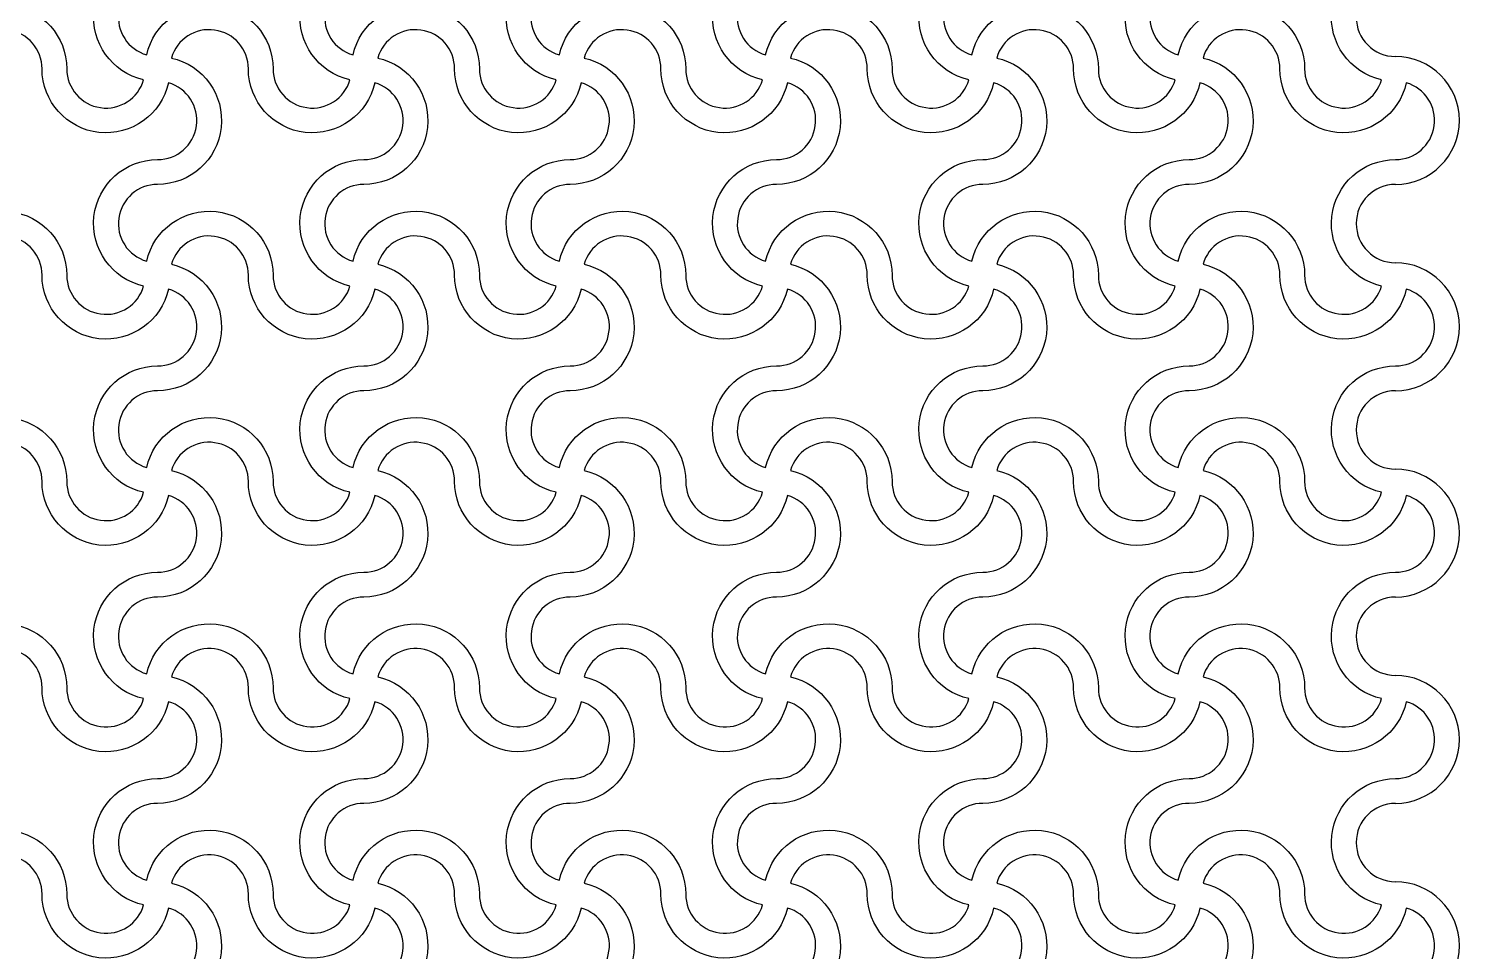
# Model space of a CAD drawing. Header units: millimetres. Extents: x 24 to 345, y 12 to 201.
# Drawn here: x 76.145 to 78.919, y 33.383 to 35.172 of the extents above; entities that cross this region are included whole.
import ezdxf

# ---------------------------------------------------------------- set-up
doc = ezdxf.new("R2010")
doc.units = ezdxf.units.MM
doc.header["$MEASUREMENT"] = 0
doc.layers.add('5th metal (rf+ground)', color=240, linetype='Continuous')

msp = doc.modelspace()

# ---------------------------------------------------------------- linework, layer by layer
at = {"layer": '5th metal (rf+ground)'}
for points in [[(76.41633, 35.46724, -0.8959788), (76.1713, 35.49421, 0.8687853), (76.02227, 35.51524, -0.8959788), (75.9953, 35.27021, 0.8687853), (75.97427, 35.12118, -0.8959788), (76.2193, 35.09421, 0.8687853), (76.36833, 35.07318, -0.8959788), (76.3953, 35.31821, 0.8687853)], [(76.41633, 35.46724, -0.8959788), (76.1713, 35.49421, 0.8687853), (76.02227, 35.51524, -0.8959788), (75.9953, 35.27021, 0.8687853), (75.97427, 35.12118, -0.8959788), (76.2193, 35.09421, 0.8687853), (76.36833, 35.07318, -0.8959788), (76.3953, 35.31821, 0.8687853)], [(76.41633, 35.46724, -0.8959788), (76.1713, 35.49421, 0.8687853), (76.02227, 35.51524, -0.8959788), (75.9953, 35.27021, 0.8687853), (75.97427, 35.12118, -0.8959788), (76.2193, 35.09421, 0.8687853), (76.36833, 35.07318, -0.8959788), (76.3953, 35.31821, 0.8687853)], [(76.41633, 35.46724, -0.8959788), (76.1713, 35.49421, 0.8687853), (76.02227, 35.51524, -0.8959788), (75.9953, 35.27021, 0.8687853), (75.97427, 35.12118, -0.8959788), (76.2193, 35.09421, 0.8687853), (76.36833, 35.07318, -0.8959788), (76.3953, 35.31821, 0.8687853)], [(76.81633, 35.46724, -0.8959788), (76.5713, 35.49421, 0.8687853), (76.42227, 35.51524, -0.8959788), (76.3953, 35.27021, 0.8687853), (76.37427, 35.12118, -0.8959788), (76.6193, 35.09421, 0.8687853), (76.76833, 35.07318, -0.8959788), (76.7953, 35.31821, 0.8687853)], [(76.81633, 35.46724, -0.8959788), (76.5713, 35.49421, 0.8687853), (76.42227, 35.51524, -0.8959788), (76.3953, 35.27021, 0.8687853), (76.37427, 35.12118, -0.8959788), (76.6193, 35.09421, 0.8687853), (76.76833, 35.07318, -0.8959788), (76.7953, 35.31821, 0.8687853)], [(76.81633, 35.46724, -0.8959788), (76.5713, 35.49421, 0.8687853), (76.42227, 35.51524, -0.8959788), (76.3953, 35.27021, 0.8687853), (76.37427, 35.12118, -0.8959788), (76.6193, 35.09421, 0.8687853), (76.76833, 35.07318, -0.8959788), (76.7953, 35.31821, 0.8687853)], [(76.81633, 35.46724, -0.8959788), (76.5713, 35.49421, 0.8687853), (76.42227, 35.51524, -0.8959788), (76.3953, 35.27021, 0.8687853), (76.37427, 35.12118, -0.8959788), (76.6193, 35.09421, 0.8687853), (76.76833, 35.07318, -0.8959788), (76.7953, 35.31821, 0.8687853)], [(77.21633, 35.46724, -0.8959788), (76.9713, 35.49421, 0.8687853), (76.82227, 35.51524, -0.8959788), (76.7953, 35.27021, 0.8687853), (76.77427, 35.12118, -0.8959788), (77.0193, 35.09421, 0.8687853), (77.16833, 35.07318, -0.8959788), (77.1953, 35.31821, 0.8687853)], [(77.21633, 35.46724, -0.8959788), (76.9713, 35.49421, 0.8687853), (76.82227, 35.51524, -0.8959788), (76.7953, 35.27021, 0.8687853), (76.77427, 35.12118, -0.8959788), (77.0193, 35.09421, 0.8687853), (77.16833, 35.07318, -0.8959788), (77.1953, 35.31821, 0.8687853)], [(77.21633, 35.46724, -0.8959788), (76.9713, 35.49421, 0.8687853), (76.82227, 35.51524, -0.8959788), (76.7953, 35.27021, 0.8687853), (76.77427, 35.12118, -0.8959788), (77.0193, 35.09421, 0.8687853), (77.16833, 35.07318, -0.8959788), (77.1953, 35.31821, 0.8687853)], [(77.21633, 35.46724, -0.8959788), (76.9713, 35.49421, 0.8687853), (76.82227, 35.51524, -0.8959788), (76.7953, 35.27021, 0.8687853), (76.77427, 35.12118, -0.8959788), (77.0193, 35.09421, 0.8687853), (77.16833, 35.07318, -0.8959788), (77.1953, 35.31821, 0.8687853)], [(77.61633, 35.46724, -0.8959788), (77.3713, 35.49421, 0.8687853), (77.22227, 35.51524, -0.8959788), (77.1953, 35.27021, 0.8687853), (77.17427, 35.12118, -0.8959788), (77.4193, 35.09421, 0.8687853), (77.56833, 35.07318, -0.8959788), (77.5953, 35.31821, 0.8687853)], [(77.61633, 35.46724, -0.8959788), (77.3713, 35.49421, 0.8687853), (77.22227, 35.51524, -0.8959788), (77.1953, 35.27021, 0.8687853), (77.17427, 35.12118, -0.8959788), (77.4193, 35.09421, 0.8687853), (77.56833, 35.07318, -0.8959788), (77.5953, 35.31821, 0.8687853)], [(77.61633, 35.46724, -0.8959788), (77.3713, 35.49421, 0.8687853), (77.22227, 35.51524, -0.8959788), (77.1953, 35.27021, 0.8687853), (77.17427, 35.12118, -0.8959788), (77.4193, 35.09421, 0.8687853), (77.56833, 35.07318, -0.8959788), (77.5953, 35.31821, 0.8687853)], [(77.61633, 35.46724, -0.8959788), (77.3713, 35.49421, 0.8687853), (77.22227, 35.51524, -0.8959788), (77.1953, 35.27021, 0.8687853), (77.17427, 35.12118, -0.8959788), (77.4193, 35.09421, 0.8687853), (77.56833, 35.07318, -0.8959788), (77.5953, 35.31821, 0.8687853)], [(78.01633, 35.46724, -0.8959788), (77.7713, 35.49421, 0.8687853), (77.62227, 35.51524, -0.8959788), (77.5953, 35.27021, 0.8687853), (77.57427, 35.12118, -0.8959788), (77.8193, 35.09421, 0.8687853), (77.96833, 35.07318, -0.8959788), (77.9953, 35.31821, 0.8687853)], [(78.01633, 35.46724, -0.8959788), (77.7713, 35.49421, 0.8687853), (77.62227, 35.51524, -0.8959788), (77.5953, 35.27021, 0.8687853), (77.57427, 35.12118, -0.8959788), (77.8193, 35.09421, 0.8687853), (77.96833, 35.07318, -0.8959788), (77.9953, 35.31821, 0.8687853)], [(78.01633, 35.46724, -0.8959788), (77.7713, 35.49421, 0.8687853), (77.62227, 35.51524, -0.8959788), (77.5953, 35.27021, 0.8687853), (77.57427, 35.12118, -0.8959788), (77.8193, 35.09421, 0.8687853), (77.96833, 35.07318, -0.8959788), (77.9953, 35.31821, 0.8687853)], [(78.01633, 35.46724, -0.8959788), (77.7713, 35.49421, 0.8687853), (77.62227, 35.51524, -0.8959788), (77.5953, 35.27021, 0.8687853), (77.57427, 35.12118, -0.8959788), (77.8193, 35.09421, 0.8687853), (77.96833, 35.07318, -0.8959788), (77.9953, 35.31821, 0.8687853)], [(78.41633, 35.46724, -0.8959788), (78.1713, 35.49421, 0.8687853), (78.02227, 35.51524, -0.8959788), (77.9953, 35.27021, 0.8687853), (77.97427, 35.12118, -0.8959788), (78.2193, 35.09421, 0.8687853), (78.36833, 35.07318, -0.8959788), (78.3953, 35.31821, 0.8687853)], [(78.41633, 35.46724, -0.8959788), (78.1713, 35.49421, 0.8687853), (78.02227, 35.51524, -0.8959788), (77.9953, 35.27021, 0.8687853), (77.97427, 35.12118, -0.8959788), (78.2193, 35.09421, 0.8687853), (78.36833, 35.07318, -0.8959788), (78.3953, 35.31821, 0.8687853)], [(78.41633, 35.46724, -0.8959788), (78.1713, 35.49421, 0.8687853), (78.02227, 35.51524, -0.8959788), (77.9953, 35.27021, 0.8687853), (77.97427, 35.12118, -0.8959788), (78.2193, 35.09421, 0.8687853), (78.36833, 35.07318, -0.8959788), (78.3953, 35.31821, 0.8687853)], [(78.41633, 35.46724, -0.8959788), (78.1713, 35.49421, 0.8687853), (78.02227, 35.51524, -0.8959788), (77.9953, 35.27021, 0.8687853), (77.97427, 35.12118, -0.8959788), (78.2193, 35.09421, 0.8687853), (78.36833, 35.07318, -0.8959788), (78.3953, 35.31821, 0.8687853)], [(78.81633, 35.46724, -0.8959788), (78.5713, 35.49421, 0.8687853), (78.42227, 35.51524, -0.8959788), (78.3953, 35.27021, 0.8687853), (78.37427, 35.12118, -0.8959788), (78.6193, 35.09421, 0.8687853), (78.76833, 35.07318, -0.8959788), (78.7953, 35.31821, 0.8687853)], [(78.81633, 35.46724, -0.8959788), (78.5713, 35.49421, 0.8687853), (78.42227, 35.51524, -0.8959788), (78.3953, 35.27021, 0.8687853), (78.37427, 35.12118, -0.8959788), (78.6193, 35.09421, 0.8687853), (78.76833, 35.07318, -0.8959788), (78.7953, 35.31821, 0.8687853)], [(78.81633, 35.46724, -0.8959788), (78.5713, 35.49421, 0.8687853), (78.42227, 35.51524, -0.8959788), (78.3953, 35.27021, 0.8687853), (78.37427, 35.12118, -0.8959788), (78.6193, 35.09421, 0.8687853), (78.76833, 35.07318, -0.8959788), (78.7953, 35.31821, 0.8687853)], [(78.81633, 35.46724, -0.8959788), (78.5713, 35.49421, 0.8687853), (78.42227, 35.51524, -0.8959788), (78.3953, 35.27021, 0.8687853), (78.37427, 35.12118, -0.8959788), (78.6193, 35.09421, 0.8687853), (78.76833, 35.07318, -0.8959788), (78.7953, 35.31821, 0.8687853)], [(76.41633, 35.06724, -0.8959788), (76.1713, 35.09421, 0.8687853), (76.02227, 35.11524, -0.8959788), (75.9953, 34.87021, 0.8687853), (75.97427, 34.72118, -0.8959788), (76.2193, 34.69421, 0.8687853), (76.36833, 34.67318, -0.8959788), (76.3953, 34.91821, 0.8687853)], [(76.41633, 35.06724, -0.8959788), (76.1713, 35.09421, 0.8687853), (76.02227, 35.11524, -0.8959788), (75.9953, 34.87021, 0.8687853), (75.97427, 34.72118, -0.8959788), (76.2193, 34.69421, 0.8687853), (76.36833, 34.67318, -0.8959788), (76.3953, 34.91821, 0.8687853)], [(76.41633, 35.06724, -0.8959788), (76.1713, 35.09421, 0.8687853), (76.02227, 35.11524, -0.8959788), (75.9953, 34.87021, 0.8687853), (75.97427, 34.72118, -0.8959788), (76.2193, 34.69421, 0.8687853), (76.36833, 34.67318, -0.8959788), (76.3953, 34.91821, 0.8687853)], [(76.41633, 35.06724, -0.8959788), (76.1713, 35.09421, 0.8687853), (76.02227, 35.11524, -0.8959788), (75.9953, 34.87021, 0.8687853), (75.97427, 34.72118, -0.8959788), (76.2193, 34.69421, 0.8687853), (76.36833, 34.67318, -0.8959788), (76.3953, 34.91821, 0.8687853)], [(76.81633, 35.06724, -0.8959788), (76.5713, 35.09421, 0.8687853), (76.42227, 35.11524, -0.8959788), (76.3953, 34.87021, 0.8687853), (76.37427, 34.72118, -0.8959788), (76.6193, 34.69421, 0.8687853), (76.76833, 34.67318, -0.8959788), (76.7953, 34.91821, 0.8687853)], [(76.81633, 35.06724, -0.8959788), (76.5713, 35.09421, 0.8687853), (76.42227, 35.11524, -0.8959788), (76.3953, 34.87021, 0.8687853), (76.37427, 34.72118, -0.8959788), (76.6193, 34.69421, 0.8687853), (76.76833, 34.67318, -0.8959788), (76.7953, 34.91821, 0.8687853)], [(76.81633, 35.06724, -0.8959788), (76.5713, 35.09421, 0.8687853), (76.42227, 35.11524, -0.8959788), (76.3953, 34.87021, 0.8687853), (76.37427, 34.72118, -0.8959788), (76.6193, 34.69421, 0.8687853), (76.76833, 34.67318, -0.8959788), (76.7953, 34.91821, 0.8687853)], [(76.81633, 35.06724, -0.8959788), (76.5713, 35.09421, 0.8687853), (76.42227, 35.11524, -0.8959788), (76.3953, 34.87021, 0.8687853), (76.37427, 34.72118, -0.8959788), (76.6193, 34.69421, 0.8687853), (76.76833, 34.67318, -0.8959788), (76.7953, 34.91821, 0.8687853)], [(77.21633, 35.06724, -0.8959788), (76.9713, 35.09421, 0.8687853), (76.82227, 35.11524, -0.8959788), (76.7953, 34.87021, 0.8687853), (76.77427, 34.72118, -0.8959788), (77.0193, 34.69421, 0.8687853), (77.16833, 34.67318, -0.8959788), (77.1953, 34.91821, 0.8687853)], [(77.21633, 35.06724, -0.8959788), (76.9713, 35.09421, 0.8687853), (76.82227, 35.11524, -0.8959788), (76.7953, 34.87021, 0.8687853), (76.77427, 34.72118, -0.8959788), (77.0193, 34.69421, 0.8687853), (77.16833, 34.67318, -0.8959788), (77.1953, 34.91821, 0.8687853)], [(77.21633, 35.06724, -0.8959788), (76.9713, 35.09421, 0.8687853), (76.82227, 35.11524, -0.8959788), (76.7953, 34.87021, 0.8687853), (76.77427, 34.72118, -0.8959788), (77.0193, 34.69421, 0.8687853), (77.16833, 34.67318, -0.8959788), (77.1953, 34.91821, 0.8687853)], [(77.21633, 35.06724, -0.8959788), (76.9713, 35.09421, 0.8687853), (76.82227, 35.11524, -0.8959788), (76.7953, 34.87021, 0.8687853), (76.77427, 34.72118, -0.8959788), (77.0193, 34.69421, 0.8687853), (77.16833, 34.67318, -0.8959788), (77.1953, 34.91821, 0.8687853)], [(77.61633, 35.06724, -0.8959788), (77.3713, 35.09421, 0.8687853), (77.22227, 35.11524, -0.8959788), (77.1953, 34.87021, 0.8687853), (77.17427, 34.72118, -0.8959788), (77.4193, 34.69421, 0.8687853), (77.56833, 34.67318, -0.8959788), (77.5953, 34.91821, 0.8687853)], [(77.61633, 35.06724, -0.8959788), (77.3713, 35.09421, 0.8687853), (77.22227, 35.11524, -0.8959788), (77.1953, 34.87021, 0.8687853), (77.17427, 34.72118, -0.8959788), (77.4193, 34.69421, 0.8687853), (77.56833, 34.67318, -0.8959788), (77.5953, 34.91821, 0.8687853)], [(77.61633, 35.06724, -0.8959788), (77.3713, 35.09421, 0.8687853), (77.22227, 35.11524, -0.8959788), (77.1953, 34.87021, 0.8687853), (77.17427, 34.72118, -0.8959788), (77.4193, 34.69421, 0.8687853), (77.56833, 34.67318, -0.8959788), (77.5953, 34.91821, 0.8687853)], [(77.61633, 35.06724, -0.8959788), (77.3713, 35.09421, 0.8687853), (77.22227, 35.11524, -0.8959788), (77.1953, 34.87021, 0.8687853), (77.17427, 34.72118, -0.8959788), (77.4193, 34.69421, 0.8687853), (77.56833, 34.67318, -0.8959788), (77.5953, 34.91821, 0.8687853)], [(78.01633, 35.06724, -0.8959788), (77.7713, 35.09421, 0.8687853), (77.62227, 35.11524, -0.8959788), (77.5953, 34.87021, 0.8687853), (77.57427, 34.72118, -0.8959788), (77.8193, 34.69421, 0.8687853), (77.96833, 34.67318, -0.8959788), (77.9953, 34.91821, 0.8687853)], [(78.01633, 35.06724, -0.8959788), (77.7713, 35.09421, 0.8687853), (77.62227, 35.11524, -0.8959788), (77.5953, 34.87021, 0.8687853), (77.57427, 34.72118, -0.8959788), (77.8193, 34.69421, 0.8687853), (77.96833, 34.67318, -0.8959788), (77.9953, 34.91821, 0.8687853)], [(78.01633, 35.06724, -0.8959788), (77.7713, 35.09421, 0.8687853), (77.62227, 35.11524, -0.8959788), (77.5953, 34.87021, 0.8687853), (77.57427, 34.72118, -0.8959788), (77.8193, 34.69421, 0.8687853), (77.96833, 34.67318, -0.8959788), (77.9953, 34.91821, 0.8687853)], [(78.01633, 35.06724, -0.8959788), (77.7713, 35.09421, 0.8687853), (77.62227, 35.11524, -0.8959788), (77.5953, 34.87021, 0.8687853), (77.57427, 34.72118, -0.8959788), (77.8193, 34.69421, 0.8687853), (77.96833, 34.67318, -0.8959788), (77.9953, 34.91821, 0.8687853)], [(78.41633, 35.06724, -0.8959788), (78.1713, 35.09421, 0.8687853), (78.02227, 35.11524, -0.8959788), (77.9953, 34.87021, 0.8687853), (77.97427, 34.72118, -0.8959788), (78.2193, 34.69421, 0.8687853), (78.36833, 34.67318, -0.8959788), (78.3953, 34.91821, 0.8687853)], [(78.41633, 35.06724, -0.8959788), (78.1713, 35.09421, 0.8687853), (78.02227, 35.11524, -0.8959788), (77.9953, 34.87021, 0.8687853), (77.97427, 34.72118, -0.8959788), (78.2193, 34.69421, 0.8687853), (78.36833, 34.67318, -0.8959788), (78.3953, 34.91821, 0.8687853)], [(78.41633, 35.06724, -0.8959788), (78.1713, 35.09421, 0.8687853), (78.02227, 35.11524, -0.8959788), (77.9953, 34.87021, 0.8687853), (77.97427, 34.72118, -0.8959788), (78.2193, 34.69421, 0.8687853), (78.36833, 34.67318, -0.8959788), (78.3953, 34.91821, 0.8687853)], [(78.41633, 35.06724, -0.8959788), (78.1713, 35.09421, 0.8687853), (78.02227, 35.11524, -0.8959788), (77.9953, 34.87021, 0.8687853), (77.97427, 34.72118, -0.8959788), (78.2193, 34.69421, 0.8687853), (78.36833, 34.67318, -0.8959788), (78.3953, 34.91821, 0.8687853)], [(78.81633, 35.06724, -0.8959788), (78.5713, 35.09421, 0.8687853), (78.42227, 35.11524, -0.8959788), (78.3953, 34.87021, 0.8687853), (78.37427, 34.72118, -0.8959788), (78.6193, 34.69421, 0.8687853), (78.76833, 34.67318, -0.8959788), (78.7953, 34.91821, 0.8687853)], [(78.81633, 35.06724, -0.8959788), (78.5713, 35.09421, 0.8687853), (78.42227, 35.11524, -0.8959788), (78.3953, 34.87021, 0.8687853), (78.37427, 34.72118, -0.8959788), (78.6193, 34.69421, 0.8687853), (78.76833, 34.67318, -0.8959788), (78.7953, 34.91821, 0.8687853)], [(78.81633, 35.06724, -0.8959788), (78.5713, 35.09421, 0.8687853), (78.42227, 35.11524, -0.8959788), (78.3953, 34.87021, 0.8687853), (78.37427, 34.72118, -0.8959788), (78.6193, 34.69421, 0.8687853), (78.76833, 34.67318, -0.8959788), (78.7953, 34.91821, 0.8687853)], [(78.81633, 35.06724, -0.8959788), (78.5713, 35.09421, 0.8687853), (78.42227, 35.11524, -0.8959788), (78.3953, 34.87021, 0.8687853), (78.37427, 34.72118, -0.8959788), (78.6193, 34.69421, 0.8687853), (78.76833, 34.67318, -0.8959788), (78.7953, 34.91821, 0.8687853)], [(76.41633, 34.66724, -0.8959788), (76.1713, 34.69421, 0.8687853), (76.02227, 34.71524, -0.8959788), (75.9953, 34.47021, 0.8687853), (75.97427, 34.32118, -0.8959788), (76.2193, 34.29421, 0.8687853), (76.36833, 34.27318, -0.8959788), (76.3953, 34.51821, 0.8687853)], [(76.41633, 34.66724, -0.8959788), (76.1713, 34.69421, 0.8687853), (76.02227, 34.71524, -0.8959788), (75.9953, 34.47021, 0.8687853), (75.97427, 34.32118, -0.8959788), (76.2193, 34.29421, 0.8687853), (76.36833, 34.27318, -0.8959788), (76.3953, 34.51821, 0.8687853)], [(76.41633, 34.66724, -0.8959788), (76.1713, 34.69421, 0.8687853), (76.02227, 34.71524, -0.8959788), (75.9953, 34.47021, 0.8687853), (75.97427, 34.32118, -0.8959788), (76.2193, 34.29421, 0.8687853), (76.36833, 34.27318, -0.8959788), (76.3953, 34.51821, 0.8687853)], [(76.41633, 34.66724, -0.8959788), (76.1713, 34.69421, 0.8687853), (76.02227, 34.71524, -0.8959788), (75.9953, 34.47021, 0.8687853), (75.97427, 34.32118, -0.8959788), (76.2193, 34.29421, 0.8687853), (76.36833, 34.27318, -0.8959788), (76.3953, 34.51821, 0.8687853)], [(76.81633, 34.66724, -0.8959788), (76.5713, 34.69421, 0.8687853), (76.42227, 34.71524, -0.8959788), (76.3953, 34.47021, 0.8687853), (76.37427, 34.32118, -0.8959788), (76.6193, 34.29421, 0.8687853), (76.76833, 34.27318, -0.8959788), (76.7953, 34.51821, 0.8687853)], [(76.81633, 34.66724, -0.8959788), (76.5713, 34.69421, 0.8687853), (76.42227, 34.71524, -0.8959788), (76.3953, 34.47021, 0.8687853), (76.37427, 34.32118, -0.8959788), (76.6193, 34.29421, 0.8687853), (76.76833, 34.27318, -0.8959788), (76.7953, 34.51821, 0.8687853)], [(76.81633, 34.66724, -0.8959788), (76.5713, 34.69421, 0.8687853), (76.42227, 34.71524, -0.8959788), (76.3953, 34.47021, 0.8687853), (76.37427, 34.32118, -0.8959788), (76.6193, 34.29421, 0.8687853), (76.76833, 34.27318, -0.8959788), (76.7953, 34.51821, 0.8687853)], [(76.81633, 34.66724, -0.8959788), (76.5713, 34.69421, 0.8687853), (76.42227, 34.71524, -0.8959788), (76.3953, 34.47021, 0.8687853), (76.37427, 34.32118, -0.8959788), (76.6193, 34.29421, 0.8687853), (76.76833, 34.27318, -0.8959788), (76.7953, 34.51821, 0.8687853)], [(77.21633, 34.66724, -0.8959788), (76.9713, 34.69421, 0.8687853), (76.82227, 34.71524, -0.8959788), (76.7953, 34.47021, 0.8687853), (76.77427, 34.32118, -0.8959788), (77.0193, 34.29421, 0.8687853), (77.16833, 34.27318, -0.8959788), (77.1953, 34.51821, 0.8687853)], [(77.21633, 34.66724, -0.8959788), (76.9713, 34.69421, 0.8687853), (76.82227, 34.71524, -0.8959788), (76.7953, 34.47021, 0.8687853), (76.77427, 34.32118, -0.8959788), (77.0193, 34.29421, 0.8687853), (77.16833, 34.27318, -0.8959788), (77.1953, 34.51821, 0.8687853)], [(77.21633, 34.66724, -0.8959788), (76.9713, 34.69421, 0.8687853), (76.82227, 34.71524, -0.8959788), (76.7953, 34.47021, 0.8687853), (76.77427, 34.32118, -0.8959788), (77.0193, 34.29421, 0.8687853), (77.16833, 34.27318, -0.8959788), (77.1953, 34.51821, 0.8687853)], [(77.21633, 34.66724, -0.8959788), (76.9713, 34.69421, 0.8687853), (76.82227, 34.71524, -0.8959788), (76.7953, 34.47021, 0.8687853), (76.77427, 34.32118, -0.8959788), (77.0193, 34.29421, 0.8687853), (77.16833, 34.27318, -0.8959788), (77.1953, 34.51821, 0.8687853)], [(77.61633, 34.66724, -0.8959788), (77.3713, 34.69421, 0.8687853), (77.22227, 34.71524, -0.8959788), (77.1953, 34.47021, 0.8687853), (77.17427, 34.32118, -0.8959788), (77.4193, 34.29421, 0.8687853), (77.56833, 34.27318, -0.8959788), (77.5953, 34.51821, 0.8687853)], [(77.61633, 34.66724, -0.8959788), (77.3713, 34.69421, 0.8687853), (77.22227, 34.71524, -0.8959788), (77.1953, 34.47021, 0.8687853), (77.17427, 34.32118, -0.8959788), (77.4193, 34.29421, 0.8687853), (77.56833, 34.27318, -0.8959788), (77.5953, 34.51821, 0.8687853)], [(77.61633, 34.66724, -0.8959788), (77.3713, 34.69421, 0.8687853), (77.22227, 34.71524, -0.8959788), (77.1953, 34.47021, 0.8687853), (77.17427, 34.32118, -0.8959788), (77.4193, 34.29421, 0.8687853), (77.56833, 34.27318, -0.8959788), (77.5953, 34.51821, 0.8687853)], [(77.61633, 34.66724, -0.8959788), (77.3713, 34.69421, 0.8687853), (77.22227, 34.71524, -0.8959788), (77.1953, 34.47021, 0.8687853), (77.17427, 34.32118, -0.8959788), (77.4193, 34.29421, 0.8687853), (77.56833, 34.27318, -0.8959788), (77.5953, 34.51821, 0.8687853)], [(78.01633, 34.66724, -0.8959788), (77.7713, 34.69421, 0.8687853), (77.62227, 34.71524, -0.8959788), (77.5953, 34.47021, 0.8687853), (77.57427, 34.32118, -0.8959788), (77.8193, 34.29421, 0.8687853), (77.96833, 34.27318, -0.8959788), (77.9953, 34.51821, 0.8687853)], [(78.01633, 34.66724, -0.8959788), (77.7713, 34.69421, 0.8687853), (77.62227, 34.71524, -0.8959788), (77.5953, 34.47021, 0.8687853), (77.57427, 34.32118, -0.8959788), (77.8193, 34.29421, 0.8687853), (77.96833, 34.27318, -0.8959788), (77.9953, 34.51821, 0.8687853)], [(78.01633, 34.66724, -0.8959788), (77.7713, 34.69421, 0.8687853), (77.62227, 34.71524, -0.8959788), (77.5953, 34.47021, 0.8687853), (77.57427, 34.32118, -0.8959788), (77.8193, 34.29421, 0.8687853), (77.96833, 34.27318, -0.8959788), (77.9953, 34.51821, 0.8687853)], [(78.01633, 34.66724, -0.8959788), (77.7713, 34.69421, 0.8687853), (77.62227, 34.71524, -0.8959788), (77.5953, 34.47021, 0.8687853), (77.57427, 34.32118, -0.8959788), (77.8193, 34.29421, 0.8687853), (77.96833, 34.27318, -0.8959788), (77.9953, 34.51821, 0.8687853)], [(78.41633, 34.66724, -0.8959788), (78.1713, 34.69421, 0.8687853), (78.02227, 34.71524, -0.8959788), (77.9953, 34.47021, 0.8687853), (77.97427, 34.32118, -0.8959788), (78.2193, 34.29421, 0.8687853), (78.36833, 34.27318, -0.8959788), (78.3953, 34.51821, 0.8687853)], [(78.41633, 34.66724, -0.8959788), (78.1713, 34.69421, 0.8687853), (78.02227, 34.71524, -0.8959788), (77.9953, 34.47021, 0.8687853), (77.97427, 34.32118, -0.8959788), (78.2193, 34.29421, 0.8687853), (78.36833, 34.27318, -0.8959788), (78.3953, 34.51821, 0.8687853)], [(78.41633, 34.66724, -0.8959788), (78.1713, 34.69421, 0.8687853), (78.02227, 34.71524, -0.8959788), (77.9953, 34.47021, 0.8687853), (77.97427, 34.32118, -0.8959788), (78.2193, 34.29421, 0.8687853), (78.36833, 34.27318, -0.8959788), (78.3953, 34.51821, 0.8687853)], [(78.41633, 34.66724, -0.8959788), (78.1713, 34.69421, 0.8687853), (78.02227, 34.71524, -0.8959788), (77.9953, 34.47021, 0.8687853), (77.97427, 34.32118, -0.8959788), (78.2193, 34.29421, 0.8687853), (78.36833, 34.27318, -0.8959788), (78.3953, 34.51821, 0.8687853)], [(78.81633, 34.66724, -0.8959788), (78.5713, 34.69421, 0.8687853), (78.42227, 34.71524, -0.8959788), (78.3953, 34.47021, 0.8687853), (78.37427, 34.32118, -0.8959788), (78.6193, 34.29421, 0.8687853), (78.76833, 34.27318, -0.8959788), (78.7953, 34.51821, 0.8687853)], [(78.81633, 34.66724, -0.8959788), (78.5713, 34.69421, 0.8687853), (78.42227, 34.71524, -0.8959788), (78.3953, 34.47021, 0.8687853), (78.37427, 34.32118, -0.8959788), (78.6193, 34.29421, 0.8687853), (78.76833, 34.27318, -0.8959788), (78.7953, 34.51821, 0.8687853)], [(78.81633, 34.66724, -0.8959788), (78.5713, 34.69421, 0.8687853), (78.42227, 34.71524, -0.8959788), (78.3953, 34.47021, 0.8687853), (78.37427, 34.32118, -0.8959788), (78.6193, 34.29421, 0.8687853), (78.76833, 34.27318, -0.8959788), (78.7953, 34.51821, 0.8687853)], [(78.81633, 34.66724, -0.8959788), (78.5713, 34.69421, 0.8687853), (78.42227, 34.71524, -0.8959788), (78.3953, 34.47021, 0.8687853), (78.37427, 34.32118, -0.8959788), (78.6193, 34.29421, 0.8687853), (78.76833, 34.27318, -0.8959788), (78.7953, 34.51821, 0.8687853)], [(76.41633, 34.26724, -0.8959788), (76.1713, 34.29421, 0.8687853), (76.02227, 34.31524, -0.8959788), (75.9953, 34.07021, 0.8687853), (75.97427, 33.92118, -0.8959788), (76.2193, 33.89421, 0.8687853), (76.36833, 33.87318, -0.8959788), (76.3953, 34.11821, 0.8687853)], [(76.41633, 34.26724, -0.8959788), (76.1713, 34.29421, 0.8687853), (76.02227, 34.31524, -0.8959788), (75.9953, 34.07021, 0.8687853), (75.97427, 33.92118, -0.8959788), (76.2193, 33.89421, 0.8687853), (76.36833, 33.87318, -0.8959788), (76.3953, 34.11821, 0.8687853)], [(76.41633, 34.26724, -0.8959788), (76.1713, 34.29421, 0.8687853), (76.02227, 34.31524, -0.8959788), (75.9953, 34.07021, 0.8687853), (75.97427, 33.92118, -0.8959788), (76.2193, 33.89421, 0.8687853), (76.36833, 33.87318, -0.8959788), (76.3953, 34.11821, 0.8687853)], [(76.41633, 34.26724, -0.8959788), (76.1713, 34.29421, 0.8687853), (76.02227, 34.31524, -0.8959788), (75.9953, 34.07021, 0.8687853), (75.97427, 33.92118, -0.8959788), (76.2193, 33.89421, 0.8687853), (76.36833, 33.87318, -0.8959788), (76.3953, 34.11821, 0.8687853)], [(76.81633, 34.26724, -0.8959788), (76.5713, 34.29421, 0.8687853), (76.42227, 34.31524, -0.8959788), (76.3953, 34.07021, 0.8687853), (76.37427, 33.92118, -0.8959788), (76.6193, 33.89421, 0.8687853), (76.76833, 33.87318, -0.8959788), (76.7953, 34.11821, 0.8687853)], [(76.81633, 34.26724, -0.8959788), (76.5713, 34.29421, 0.8687853), (76.42227, 34.31524, -0.8959788), (76.3953, 34.07021, 0.8687853), (76.37427, 33.92118, -0.8959788), (76.6193, 33.89421, 0.8687853), (76.76833, 33.87318, -0.8959788), (76.7953, 34.11821, 0.8687853)], [(76.81633, 34.26724, -0.8959788), (76.5713, 34.29421, 0.8687853), (76.42227, 34.31524, -0.8959788), (76.3953, 34.07021, 0.8687853), (76.37427, 33.92118, -0.8959788), (76.6193, 33.89421, 0.8687853), (76.76833, 33.87318, -0.8959788), (76.7953, 34.11821, 0.8687853)], [(76.81633, 34.26724, -0.8959788), (76.5713, 34.29421, 0.8687853), (76.42227, 34.31524, -0.8959788), (76.3953, 34.07021, 0.8687853), (76.37427, 33.92118, -0.8959788), (76.6193, 33.89421, 0.8687853), (76.76833, 33.87318, -0.8959788), (76.7953, 34.11821, 0.8687853)], [(77.21633, 34.26724, -0.8959788), (76.9713, 34.29421, 0.8687853), (76.82227, 34.31524, -0.8959788), (76.7953, 34.07021, 0.8687853), (76.77427, 33.92118, -0.8959788), (77.0193, 33.89421, 0.8687853), (77.16833, 33.87318, -0.8959788), (77.1953, 34.11821, 0.8687853)], [(77.21633, 34.26724, -0.8959788), (76.9713, 34.29421, 0.8687853), (76.82227, 34.31524, -0.8959788), (76.7953, 34.07021, 0.8687853), (76.77427, 33.92118, -0.8959788), (77.0193, 33.89421, 0.8687853), (77.16833, 33.87318, -0.8959788), (77.1953, 34.11821, 0.8687853)], [(77.21633, 34.26724, -0.8959788), (76.9713, 34.29421, 0.8687853), (76.82227, 34.31524, -0.8959788), (76.7953, 34.07021, 0.8687853), (76.77427, 33.92118, -0.8959788), (77.0193, 33.89421, 0.8687853), (77.16833, 33.87318, -0.8959788), (77.1953, 34.11821, 0.8687853)], [(77.21633, 34.26724, -0.8959788), (76.9713, 34.29421, 0.8687853), (76.82227, 34.31524, -0.8959788), (76.7953, 34.07021, 0.8687853), (76.77427, 33.92118, -0.8959788), (77.0193, 33.89421, 0.8687853), (77.16833, 33.87318, -0.8959788), (77.1953, 34.11821, 0.8687853)], [(77.61633, 34.26724, -0.8959788), (77.3713, 34.29421, 0.8687853), (77.22227, 34.31524, -0.8959788), (77.1953, 34.07021, 0.8687853), (77.17427, 33.92118, -0.8959788), (77.4193, 33.89421, 0.8687853), (77.56833, 33.87318, -0.8959788), (77.5953, 34.11821, 0.8687853)], [(77.61633, 34.26724, -0.8959788), (77.3713, 34.29421, 0.8687853), (77.22227, 34.31524, -0.8959788), (77.1953, 34.07021, 0.8687853), (77.17427, 33.92118, -0.8959788), (77.4193, 33.89421, 0.8687853), (77.56833, 33.87318, -0.8959788), (77.5953, 34.11821, 0.8687853)], [(77.61633, 34.26724, -0.8959788), (77.3713, 34.29421, 0.8687853), (77.22227, 34.31524, -0.8959788), (77.1953, 34.07021, 0.8687853), (77.17427, 33.92118, -0.8959788), (77.4193, 33.89421, 0.8687853), (77.56833, 33.87318, -0.8959788), (77.5953, 34.11821, 0.8687853)], [(77.61633, 34.26724, -0.8959788), (77.3713, 34.29421, 0.8687853), (77.22227, 34.31524, -0.8959788), (77.1953, 34.07021, 0.8687853), (77.17427, 33.92118, -0.8959788), (77.4193, 33.89421, 0.8687853), (77.56833, 33.87318, -0.8959788), (77.5953, 34.11821, 0.8687853)], [(78.01633, 34.26724, -0.8959788), (77.7713, 34.29421, 0.8687853), (77.62227, 34.31524, -0.8959788), (77.5953, 34.07021, 0.8687853), (77.57427, 33.92118, -0.8959788), (77.8193, 33.89421, 0.8687853), (77.96833, 33.87318, -0.8959788), (77.9953, 34.11821, 0.8687853)], [(78.01633, 34.26724, -0.8959788), (77.7713, 34.29421, 0.8687853), (77.62227, 34.31524, -0.8959788), (77.5953, 34.07021, 0.8687853), (77.57427, 33.92118, -0.8959788), (77.8193, 33.89421, 0.8687853), (77.96833, 33.87318, -0.8959788), (77.9953, 34.11821, 0.8687853)], [(78.01633, 34.26724, -0.8959788), (77.7713, 34.29421, 0.8687853), (77.62227, 34.31524, -0.8959788), (77.5953, 34.07021, 0.8687853), (77.57427, 33.92118, -0.8959788), (77.8193, 33.89421, 0.8687853), (77.96833, 33.87318, -0.8959788), (77.9953, 34.11821, 0.8687853)], [(78.01633, 34.26724, -0.8959788), (77.7713, 34.29421, 0.8687853), (77.62227, 34.31524, -0.8959788), (77.5953, 34.07021, 0.8687853), (77.57427, 33.92118, -0.8959788), (77.8193, 33.89421, 0.8687853), (77.96833, 33.87318, -0.8959788), (77.9953, 34.11821, 0.8687853)], [(78.41633, 34.26724, -0.8959788), (78.1713, 34.29421, 0.8687853), (78.02227, 34.31524, -0.8959788), (77.9953, 34.07021, 0.8687853), (77.97427, 33.92118, -0.8959788), (78.2193, 33.89421, 0.8687853), (78.36833, 33.87318, -0.8959788), (78.3953, 34.11821, 0.8687853)], [(78.41633, 34.26724, -0.8959788), (78.1713, 34.29421, 0.8687853), (78.02227, 34.31524, -0.8959788), (77.9953, 34.07021, 0.8687853), (77.97427, 33.92118, -0.8959788), (78.2193, 33.89421, 0.8687853), (78.36833, 33.87318, -0.8959788), (78.3953, 34.11821, 0.8687853)], [(78.41633, 34.26724, -0.8959788), (78.1713, 34.29421, 0.8687853), (78.02227, 34.31524, -0.8959788), (77.9953, 34.07021, 0.8687853), (77.97427, 33.92118, -0.8959788), (78.2193, 33.89421, 0.8687853), (78.36833, 33.87318, -0.8959788), (78.3953, 34.11821, 0.8687853)], [(78.41633, 34.26724, -0.8959788), (78.1713, 34.29421, 0.8687853), (78.02227, 34.31524, -0.8959788), (77.9953, 34.07021, 0.8687853), (77.97427, 33.92118, -0.8959788), (78.2193, 33.89421, 0.8687853), (78.36833, 33.87318, -0.8959788), (78.3953, 34.11821, 0.8687853)], [(78.81633, 34.26724, -0.8959788), (78.5713, 34.29421, 0.8687853), (78.42227, 34.31524, -0.8959788), (78.3953, 34.07021, 0.8687853), (78.37427, 33.92118, -0.8959788), (78.6193, 33.89421, 0.8687853), (78.76833, 33.87318, -0.8959788), (78.7953, 34.11821, 0.8687853)], [(78.81633, 34.26724, -0.8959788), (78.5713, 34.29421, 0.8687853), (78.42227, 34.31524, -0.8959788), (78.3953, 34.07021, 0.8687853), (78.37427, 33.92118, -0.8959788), (78.6193, 33.89421, 0.8687853), (78.76833, 33.87318, -0.8959788), (78.7953, 34.11821, 0.8687853)], [(78.81633, 34.26724, -0.8959788), (78.5713, 34.29421, 0.8687853), (78.42227, 34.31524, -0.8959788), (78.3953, 34.07021, 0.8687853), (78.37427, 33.92118, -0.8959788), (78.6193, 33.89421, 0.8687853), (78.76833, 33.87318, -0.8959788), (78.7953, 34.11821, 0.8687853)], [(78.81633, 34.26724, -0.8959788), (78.5713, 34.29421, 0.8687853), (78.42227, 34.31524, -0.8959788), (78.3953, 34.07021, 0.8687853), (78.37427, 33.92118, -0.8959788), (78.6193, 33.89421, 0.8687853), (78.76833, 33.87318, -0.8959788), (78.7953, 34.11821, 0.8687853)], [(76.41633, 33.86724, -0.8959788), (76.1713, 33.89421, 0.8687853), (76.02227, 33.91524, -0.8959788), (75.9953, 33.67021, 0.8687853), (75.97427, 33.52118, -0.8959788), (76.2193, 33.49421, 0.8687853), (76.36833, 33.47318, -0.8959788), (76.3953, 33.71821, 0.8687853)], [(76.41633, 33.86724, -0.8959788), (76.1713, 33.89421, 0.8687853), (76.02227, 33.91524, -0.8959788), (75.9953, 33.67021, 0.8687853), (75.97427, 33.52118, -0.8959788), (76.2193, 33.49421, 0.8687853), (76.36833, 33.47318, -0.8959788), (76.3953, 33.71821, 0.8687853)], [(76.41633, 33.86724, -0.8959788), (76.1713, 33.89421, 0.8687853), (76.02227, 33.91524, -0.8959788), (75.9953, 33.67021, 0.8687853), (75.97427, 33.52118, -0.8959788), (76.2193, 33.49421, 0.8687853), (76.36833, 33.47318, -0.8959788), (76.3953, 33.71821, 0.8687853)], [(76.41633, 33.86724, -0.8959788), (76.1713, 33.89421, 0.8687853), (76.02227, 33.91524, -0.8959788), (75.9953, 33.67021, 0.8687853), (75.97427, 33.52118, -0.8959788), (76.2193, 33.49421, 0.8687853), (76.36833, 33.47318, -0.8959788), (76.3953, 33.71821, 0.8687853)], [(76.81633, 33.86724, -0.8959788), (76.5713, 33.89421, 0.8687853), (76.42227, 33.91524, -0.8959788), (76.3953, 33.67021, 0.8687853), (76.37427, 33.52118, -0.8959788), (76.6193, 33.49421, 0.8687853), (76.76833, 33.47318, -0.8959788), (76.7953, 33.71821, 0.8687853)], [(76.81633, 33.86724, -0.8959788), (76.5713, 33.89421, 0.8687853), (76.42227, 33.91524, -0.8959788), (76.3953, 33.67021, 0.8687853), (76.37427, 33.52118, -0.8959788), (76.6193, 33.49421, 0.8687853), (76.76833, 33.47318, -0.8959788), (76.7953, 33.71821, 0.8687853)], [(76.81633, 33.86724, -0.8959788), (76.5713, 33.89421, 0.8687853), (76.42227, 33.91524, -0.8959788), (76.3953, 33.67021, 0.8687853), (76.37427, 33.52118, -0.8959788), (76.6193, 33.49421, 0.8687853), (76.76833, 33.47318, -0.8959788), (76.7953, 33.71821, 0.8687853)], [(76.81633, 33.86724, -0.8959788), (76.5713, 33.89421, 0.8687853), (76.42227, 33.91524, -0.8959788), (76.3953, 33.67021, 0.8687853), (76.37427, 33.52118, -0.8959788), (76.6193, 33.49421, 0.8687853), (76.76833, 33.47318, -0.8959788), (76.7953, 33.71821, 0.8687853)], [(77.21633, 33.86724, -0.8959788), (76.9713, 33.89421, 0.8687853), (76.82227, 33.91524, -0.8959788), (76.7953, 33.67021, 0.8687853), (76.77427, 33.52118, -0.8959788), (77.0193, 33.49421, 0.8687853), (77.16833, 33.47318, -0.8959788), (77.1953, 33.71821, 0.8687853)], [(77.21633, 33.86724, -0.8959788), (76.9713, 33.89421, 0.8687853), (76.82227, 33.91524, -0.8959788), (76.7953, 33.67021, 0.8687853), (76.77427, 33.52118, -0.8959788), (77.0193, 33.49421, 0.8687853), (77.16833, 33.47318, -0.8959788), (77.1953, 33.71821, 0.8687853)], [(77.21633, 33.86724, -0.8959788), (76.9713, 33.89421, 0.8687853), (76.82227, 33.91524, -0.8959788), (76.7953, 33.67021, 0.8687853), (76.77427, 33.52118, -0.8959788), (77.0193, 33.49421, 0.8687853), (77.16833, 33.47318, -0.8959788), (77.1953, 33.71821, 0.8687853)], [(77.21633, 33.86724, -0.8959788), (76.9713, 33.89421, 0.8687853), (76.82227, 33.91524, -0.8959788), (76.7953, 33.67021, 0.8687853), (76.77427, 33.52118, -0.8959788), (77.0193, 33.49421, 0.8687853), (77.16833, 33.47318, -0.8959788), (77.1953, 33.71821, 0.8687853)], [(77.61633, 33.86724, -0.8959788), (77.3713, 33.89421, 0.8687853), (77.22227, 33.91524, -0.8959788), (77.1953, 33.67021, 0.8687853), (77.17427, 33.52118, -0.8959788), (77.4193, 33.49421, 0.8687853), (77.56833, 33.47318, -0.8959788), (77.5953, 33.71821, 0.8687853)], [(77.61633, 33.86724, -0.8959788), (77.3713, 33.89421, 0.8687853), (77.22227, 33.91524, -0.8959788), (77.1953, 33.67021, 0.8687853), (77.17427, 33.52118, -0.8959788), (77.4193, 33.49421, 0.8687853), (77.56833, 33.47318, -0.8959788), (77.5953, 33.71821, 0.8687853)], [(77.61633, 33.86724, -0.8959788), (77.3713, 33.89421, 0.8687853), (77.22227, 33.91524, -0.8959788), (77.1953, 33.67021, 0.8687853), (77.17427, 33.52118, -0.8959788), (77.4193, 33.49421, 0.8687853), (77.56833, 33.47318, -0.8959788), (77.5953, 33.71821, 0.8687853)], [(77.61633, 33.86724, -0.8959788), (77.3713, 33.89421, 0.8687853), (77.22227, 33.91524, -0.8959788), (77.1953, 33.67021, 0.8687853), (77.17427, 33.52118, -0.8959788), (77.4193, 33.49421, 0.8687853), (77.56833, 33.47318, -0.8959788), (77.5953, 33.71821, 0.8687853)], [(78.01633, 33.86724, -0.8959788), (77.7713, 33.89421, 0.8687853), (77.62227, 33.91524, -0.8959788), (77.5953, 33.67021, 0.8687853), (77.57427, 33.52118, -0.8959788), (77.8193, 33.49421, 0.8687853), (77.96833, 33.47318, -0.8959788), (77.9953, 33.71821, 0.8687853)], [(78.01633, 33.86724, -0.8959788), (77.7713, 33.89421, 0.8687853), (77.62227, 33.91524, -0.8959788), (77.5953, 33.67021, 0.8687853), (77.57427, 33.52118, -0.8959788), (77.8193, 33.49421, 0.8687853), (77.96833, 33.47318, -0.8959788), (77.9953, 33.71821, 0.8687853)], [(78.01633, 33.86724, -0.8959788), (77.7713, 33.89421, 0.8687853), (77.62227, 33.91524, -0.8959788), (77.5953, 33.67021, 0.8687853), (77.57427, 33.52118, -0.8959788), (77.8193, 33.49421, 0.8687853), (77.96833, 33.47318, -0.8959788), (77.9953, 33.71821, 0.8687853)], [(78.01633, 33.86724, -0.8959788), (77.7713, 33.89421, 0.8687853), (77.62227, 33.91524, -0.8959788), (77.5953, 33.67021, 0.8687853), (77.57427, 33.52118, -0.8959788), (77.8193, 33.49421, 0.8687853), (77.96833, 33.47318, -0.8959788), (77.9953, 33.71821, 0.8687853)], [(78.41633, 33.86724, -0.8959788), (78.1713, 33.89421, 0.8687853), (78.02227, 33.91524, -0.8959788), (77.9953, 33.67021, 0.8687853), (77.97427, 33.52118, -0.8959788), (78.2193, 33.49421, 0.8687853), (78.36833, 33.47318, -0.8959788), (78.3953, 33.71821, 0.8687853)], [(78.41633, 33.86724, -0.8959788), (78.1713, 33.89421, 0.8687853), (78.02227, 33.91524, -0.8959788), (77.9953, 33.67021, 0.8687853), (77.97427, 33.52118, -0.8959788), (78.2193, 33.49421, 0.8687853), (78.36833, 33.47318, -0.8959788), (78.3953, 33.71821, 0.8687853)], [(78.41633, 33.86724, -0.8959788), (78.1713, 33.89421, 0.8687853), (78.02227, 33.91524, -0.8959788), (77.9953, 33.67021, 0.8687853), (77.97427, 33.52118, -0.8959788), (78.2193, 33.49421, 0.8687853), (78.36833, 33.47318, -0.8959788), (78.3953, 33.71821, 0.8687853)], [(78.41633, 33.86724, -0.8959788), (78.1713, 33.89421, 0.8687853), (78.02227, 33.91524, -0.8959788), (77.9953, 33.67021, 0.8687853), (77.97427, 33.52118, -0.8959788), (78.2193, 33.49421, 0.8687853), (78.36833, 33.47318, -0.8959788), (78.3953, 33.71821, 0.8687853)], [(78.81633, 33.86724, -0.8959788), (78.5713, 33.89421, 0.8687853), (78.42227, 33.91524, -0.8959788), (78.3953, 33.67021, 0.8687853), (78.37427, 33.52118, -0.8959788), (78.6193, 33.49421, 0.8687853), (78.76833, 33.47318, -0.8959788), (78.7953, 33.71821, 0.8687853)], [(78.81633, 33.86724, -0.8959788), (78.5713, 33.89421, 0.8687853), (78.42227, 33.91524, -0.8959788), (78.3953, 33.67021, 0.8687853), (78.37427, 33.52118, -0.8959788), (78.6193, 33.49421, 0.8687853), (78.76833, 33.47318, -0.8959788), (78.7953, 33.71821, 0.8687853)], [(78.81633, 33.86724, -0.8959788), (78.5713, 33.89421, 0.8687853), (78.42227, 33.91524, -0.8959788), (78.3953, 33.67021, 0.8687853), (78.37427, 33.52118, -0.8959788), (78.6193, 33.49421, 0.8687853), (78.76833, 33.47318, -0.8959788), (78.7953, 33.71821, 0.8687853)], [(78.81633, 33.86724, -0.8959788), (78.5713, 33.89421, 0.8687853), (78.42227, 33.91524, -0.8959788), (78.3953, 33.67021, 0.8687853), (78.37427, 33.52118, -0.8959788), (78.6193, 33.49421, 0.8687853), (78.76833, 33.47318, -0.8959788), (78.7953, 33.71821, 0.8687853)], [(76.41633, 33.46724, -0.8959788), (76.1713, 33.49421, 0.8687853), (76.02227, 33.51524, -0.8959788), (75.9953, 33.27021, 0.8687853), (75.97427, 33.12118, -0.8959788), (76.2193, 33.09421, 0.8687853), (76.36833, 33.07318, -0.8959788), (76.3953, 33.31821, 0.8687853)], [(76.41633, 33.46724, -0.8959788), (76.1713, 33.49421, 0.8687853), (76.02227, 33.51524, -0.8959788), (75.9953, 33.27021, 0.8687853), (75.97427, 33.12118, -0.8959788), (76.2193, 33.09421, 0.8687853), (76.36833, 33.07318, -0.8959788), (76.3953, 33.31821, 0.8687853)], [(76.41633, 33.46724, -0.8959788), (76.1713, 33.49421, 0.8687853), (76.02227, 33.51524, -0.8959788), (75.9953, 33.27021, 0.8687853), (75.97427, 33.12118, -0.8959788), (76.2193, 33.09421, 0.8687853), (76.36833, 33.07318, -0.8959788), (76.3953, 33.31821, 0.8687853)], [(76.41633, 33.46724, -0.8959788), (76.1713, 33.49421, 0.8687853), (76.02227, 33.51524, -0.8959788), (75.9953, 33.27021, 0.8687853), (75.97427, 33.12118, -0.8959788), (76.2193, 33.09421, 0.8687853), (76.36833, 33.07318, -0.8959788), (76.3953, 33.31821, 0.8687853)], [(76.81633, 33.46724, -0.8959788), (76.5713, 33.49421, 0.8687853), (76.42227, 33.51524, -0.8959788), (76.3953, 33.27021, 0.8687853), (76.37427, 33.12118, -0.8959788), (76.6193, 33.09421, 0.8687853), (76.76833, 33.07318, -0.8959788), (76.7953, 33.31821, 0.8687853)], [(76.81633, 33.46724, -0.8959788), (76.5713, 33.49421, 0.8687853), (76.42227, 33.51524, -0.8959788), (76.3953, 33.27021, 0.8687853), (76.37427, 33.12118, -0.8959788), (76.6193, 33.09421, 0.8687853), (76.76833, 33.07318, -0.8959788), (76.7953, 33.31821, 0.8687853)], [(76.81633, 33.46724, -0.8959788), (76.5713, 33.49421, 0.8687853), (76.42227, 33.51524, -0.8959788), (76.3953, 33.27021, 0.8687853), (76.37427, 33.12118, -0.8959788), (76.6193, 33.09421, 0.8687853), (76.76833, 33.07318, -0.8959788), (76.7953, 33.31821, 0.8687853)], [(76.81633, 33.46724, -0.8959788), (76.5713, 33.49421, 0.8687853), (76.42227, 33.51524, -0.8959788), (76.3953, 33.27021, 0.8687853), (76.37427, 33.12118, -0.8959788), (76.6193, 33.09421, 0.8687853), (76.76833, 33.07318, -0.8959788), (76.7953, 33.31821, 0.8687853)], [(77.21633, 33.46724, -0.8959788), (76.9713, 33.49421, 0.8687853), (76.82227, 33.51524, -0.8959788), (76.7953, 33.27021, 0.8687853), (76.77427, 33.12118, -0.8959788), (77.0193, 33.09421, 0.8687853), (77.16833, 33.07318, -0.8959788), (77.1953, 33.31821, 0.8687853)], [(77.21633, 33.46724, -0.8959788), (76.9713, 33.49421, 0.8687853), (76.82227, 33.51524, -0.8959788), (76.7953, 33.27021, 0.8687853), (76.77427, 33.12118, -0.8959788), (77.0193, 33.09421, 0.8687853), (77.16833, 33.07318, -0.8959788), (77.1953, 33.31821, 0.8687853)], [(77.21633, 33.46724, -0.8959788), (76.9713, 33.49421, 0.8687853), (76.82227, 33.51524, -0.8959788), (76.7953, 33.27021, 0.8687853), (76.77427, 33.12118, -0.8959788), (77.0193, 33.09421, 0.8687853), (77.16833, 33.07318, -0.8959788), (77.1953, 33.31821, 0.8687853)], [(77.21633, 33.46724, -0.8959788), (76.9713, 33.49421, 0.8687853), (76.82227, 33.51524, -0.8959788), (76.7953, 33.27021, 0.8687853), (76.77427, 33.12118, -0.8959788), (77.0193, 33.09421, 0.8687853), (77.16833, 33.07318, -0.8959788), (77.1953, 33.31821, 0.8687853)], [(77.61633, 33.46724, -0.8959788), (77.3713, 33.49421, 0.8687853), (77.22227, 33.51524, -0.8959788), (77.1953, 33.27021, 0.8687853), (77.17427, 33.12118, -0.8959788), (77.4193, 33.09421, 0.8687853), (77.56833, 33.07318, -0.8959788), (77.5953, 33.31821, 0.8687853)], [(77.61633, 33.46724, -0.8959788), (77.3713, 33.49421, 0.8687853), (77.22227, 33.51524, -0.8959788), (77.1953, 33.27021, 0.8687853), (77.17427, 33.12118, -0.8959788), (77.4193, 33.09421, 0.8687853), (77.56833, 33.07318, -0.8959788), (77.5953, 33.31821, 0.8687853)], [(77.61633, 33.46724, -0.8959788), (77.3713, 33.49421, 0.8687853), (77.22227, 33.51524, -0.8959788), (77.1953, 33.27021, 0.8687853), (77.17427, 33.12118, -0.8959788), (77.4193, 33.09421, 0.8687853), (77.56833, 33.07318, -0.8959788), (77.5953, 33.31821, 0.8687853)], [(77.61633, 33.46724, -0.8959788), (77.3713, 33.49421, 0.8687853), (77.22227, 33.51524, -0.8959788), (77.1953, 33.27021, 0.8687853), (77.17427, 33.12118, -0.8959788), (77.4193, 33.09421, 0.8687853), (77.56833, 33.07318, -0.8959788), (77.5953, 33.31821, 0.8687853)], [(78.01633, 33.46724, -0.8959788), (77.7713, 33.49421, 0.8687853), (77.62227, 33.51524, -0.8959788), (77.5953, 33.27021, 0.8687853), (77.57427, 33.12118, -0.8959788), (77.8193, 33.09421, 0.8687853), (77.96833, 33.07318, -0.8959788), (77.9953, 33.31821, 0.8687853)], [(78.01633, 33.46724, -0.8959788), (77.7713, 33.49421, 0.8687853), (77.62227, 33.51524, -0.8959788), (77.5953, 33.27021, 0.8687853), (77.57427, 33.12118, -0.8959788), (77.8193, 33.09421, 0.8687853), (77.96833, 33.07318, -0.8959788), (77.9953, 33.31821, 0.8687853)], [(78.01633, 33.46724, -0.8959788), (77.7713, 33.49421, 0.8687853), (77.62227, 33.51524, -0.8959788), (77.5953, 33.27021, 0.8687853), (77.57427, 33.12118, -0.8959788), (77.8193, 33.09421, 0.8687853), (77.96833, 33.07318, -0.8959788), (77.9953, 33.31821, 0.8687853)], [(78.01633, 33.46724, -0.8959788), (77.7713, 33.49421, 0.8687853), (77.62227, 33.51524, -0.8959788), (77.5953, 33.27021, 0.8687853), (77.57427, 33.12118, -0.8959788), (77.8193, 33.09421, 0.8687853), (77.96833, 33.07318, -0.8959788), (77.9953, 33.31821, 0.8687853)], [(78.41633, 33.46724, -0.8959788), (78.1713, 33.49421, 0.8687853), (78.02227, 33.51524, -0.8959788), (77.9953, 33.27021, 0.8687853), (77.97427, 33.12118, -0.8959788), (78.2193, 33.09421, 0.8687853), (78.36833, 33.07318, -0.8959788), (78.3953, 33.31821, 0.8687853)], [(78.41633, 33.46724, -0.8959788), (78.1713, 33.49421, 0.8687853), (78.02227, 33.51524, -0.8959788), (77.9953, 33.27021, 0.8687853), (77.97427, 33.12118, -0.8959788), (78.2193, 33.09421, 0.8687853), (78.36833, 33.07318, -0.8959788), (78.3953, 33.31821, 0.8687853)], [(78.41633, 33.46724, -0.8959788), (78.1713, 33.49421, 0.8687853), (78.02227, 33.51524, -0.8959788), (77.9953, 33.27021, 0.8687853), (77.97427, 33.12118, -0.8959788), (78.2193, 33.09421, 0.8687853), (78.36833, 33.07318, -0.8959788), (78.3953, 33.31821, 0.8687853)], [(78.41633, 33.46724, -0.8959788), (78.1713, 33.49421, 0.8687853), (78.02227, 33.51524, -0.8959788), (77.9953, 33.27021, 0.8687853), (77.97427, 33.12118, -0.8959788), (78.2193, 33.09421, 0.8687853), (78.36833, 33.07318, -0.8959788), (78.3953, 33.31821, 0.8687853)], [(78.81633, 33.46724, -0.8959788), (78.5713, 33.49421, 0.8687853), (78.42227, 33.51524, -0.8959788), (78.3953, 33.27021, 0.8687853), (78.37427, 33.12118, -0.8959788), (78.6193, 33.09421, 0.8687853), (78.76833, 33.07318, -0.8959788), (78.7953, 33.31821, 0.8687853)], [(78.81633, 33.46724, -0.8959788), (78.5713, 33.49421, 0.8687853), (78.42227, 33.51524, -0.8959788), (78.3953, 33.27021, 0.8687853), (78.37427, 33.12118, -0.8959788), (78.6193, 33.09421, 0.8687853), (78.76833, 33.07318, -0.8959788), (78.7953, 33.31821, 0.8687853)], [(78.81633, 33.46724, -0.8959788), (78.5713, 33.49421, 0.8687853), (78.42227, 33.51524, -0.8959788), (78.3953, 33.27021, 0.8687853), (78.37427, 33.12118, -0.8959788), (78.6193, 33.09421, 0.8687853), (78.76833, 33.07318, -0.8959788), (78.7953, 33.31821, 0.8687853)], [(78.81633, 33.46724, -0.8959788), (78.5713, 33.49421, 0.8687853), (78.42227, 33.51524, -0.8959788), (78.3953, 33.27021, 0.8687853), (78.37427, 33.12118, -0.8959788), (78.6193, 33.09421, 0.8687853), (78.76833, 33.07318, -0.8959788), (78.7953, 33.31821, 0.8687853)]]:
    msp.add_lwpolyline(points, format="xyb", close=True, dxfattribs=at)
for centre, radius, start, end in [((78.7953, 35.19421), 0.076, 90, 270), ((78.7953, 35.19421), 0.076, 90, 270), ((78.7953, 35.19421), 0.076, 90, 270), ((78.7953, 35.19421), 0.076, 90, 270), ((78.7953, 34.99421), 0.124, 270, 90), ((78.7953, 34.99421), 0.124, 270, 90), ((78.7953, 34.79421), 0.076, 90, 270), ((78.7953, 34.79421), 0.076, 90, 270), ((78.7953, 34.79421), 0.076, 90, 270), ((78.7953, 34.79421), 0.076, 90, 270), ((78.7953, 34.59421), 0.124, 270, 90), ((78.7953, 34.59421), 0.124, 270, 90), ((78.7953, 34.39421), 0.076, 90, 270), ((78.7953, 34.39421), 0.076, 90, 270), ((78.7953, 34.39421), 0.076, 90, 270), ((78.7953, 34.39421), 0.076, 90, 270), ((78.7953, 34.19421), 0.124, 270, 90), ((78.7953, 34.19421), 0.124, 270, 90), ((78.7953, 33.99421), 0.076, 90, 270), ((78.7953, 33.99421), 0.076, 90, 270), ((78.7953, 33.99421), 0.076, 90, 270), ((78.7953, 33.99421), 0.076, 90, 270), ((78.7953, 33.79421), 0.124, 270, 90), ((78.7953, 33.79421), 0.124, 270, 90), ((78.7953, 33.59421), 0.076, 90, 270), ((78.7953, 33.59421), 0.076, 90, 270), ((78.7953, 33.59421), 0.076, 90, 270), ((78.7953, 33.59421), 0.076, 90, 270), ((78.7953, 33.39421), 0.124, 270, 90), ((78.7953, 33.39421), 0.124, 270, 90)]:
    msp.add_arc(centre, radius, start, end, dxfattribs=at)

doc.saveas('drawing.dxf')
